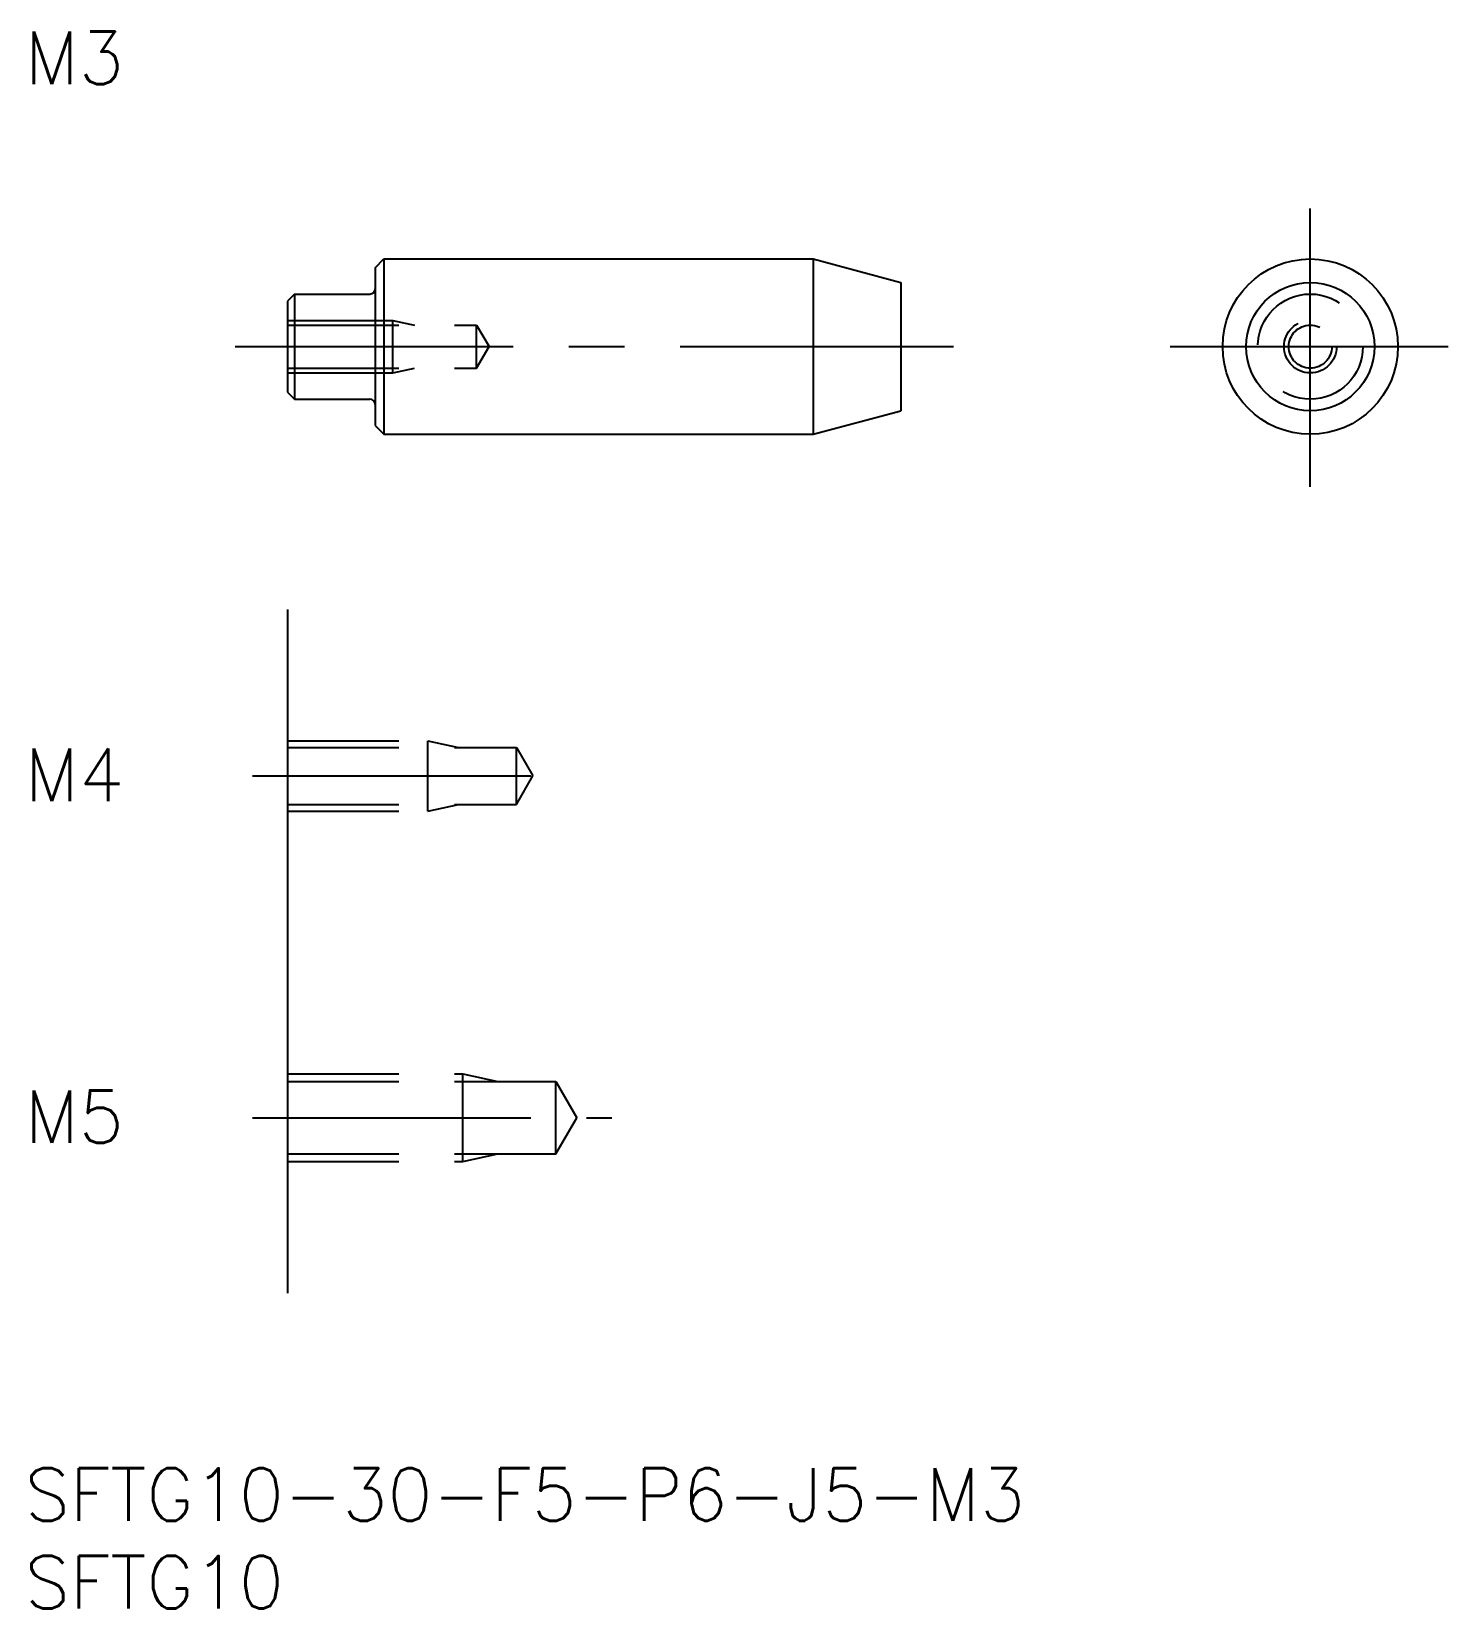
# Model space of a CAD drawing. Extents: x 0.4 to 81.4, y -8 to 82.
import ezdxf

# ---------------------------------------------------------------- set-up
doc = ezdxf.new("R2010")
doc.units = 0
doc.header["$LTSCALE"] = 0.5
doc.linetypes.add('CENTER', pattern=[50.8, 31.75, -6.35, 6.35, -6.35])
doc.linetypes.add('DASHED', pattern=[19.05, 12.7, -6.35])
for name, color, linetype in [('MSM_CENTER', 1, 'CENTER'), ('MSM_CONTINUOUS', 7, 'CONTINUOUS'), ('MSM_DASHED', 4, 'DASHED'), ('MSM_PART_NUMBER', 7, 'CONTINUOUS')]:
    doc.layers.add(name, color=color, linetype=linetype)
doc.styles.get("Standard").update_dxf_attribs({"font": 'txt.shx', "height": 3, "bigfont": 'bigfont.shx'})

# ---------------------------------------------------------------- blocks, each defined once
blk = doc.blocks.new('*U4')
at = {"layer": 'MSM_PART_NUMBER'}
blk.add_text('SFTG10-30-F5-P6-J5-M3', height=3, dxfattribs=at).set_placement((0, -3))
blk = doc.blocks.new('*U5')
at = {"layer": 'MSM_PART_NUMBER'}
blk.add_text('SFTG10', height=3, dxfattribs=at).set_placement((0, -8))
blk = doc.blocks.new('*U6')
at = {"layer": 'MSM_PART_NUMBER'}
blk.add_text('M5', height=3, dxfattribs=at).set_placement((0, 18.561))
blk = doc.blocks.new('*U7')
at = {"layer": 'MSM_PART_NUMBER'}
blk.add_text('M4', height=3, dxfattribs=at).set_placement((0, 38.061))
blk = doc.blocks.new('*U8')
at = {"layer": 'MSM_PART_NUMBER'}
blk.add_text('M3', height=3, dxfattribs=at).set_placement((0, 78.979))

msp = doc.modelspace()

# ---------------------------------------------------------------- linework, layer by layer
at = {"layer": 'MSM_CENTER'}
for p, q in [((73.367, 56), (73.367, 72)), ((12, 64), (53, 64)), ((65.367, 64), (81.367, 64)), ((13, 39.5), (31, 39.5)), ((13, 20), (33.5, 20))]:
    msp.add_line(p, q, dxfattribs=at)
at = {"layer": 'MSM_CONTINUOUS'}
for p, q in [((20, 68.5), (20.5, 69)), ((20, 68.5), (20, 59.5)), ((20.5, 69), (45, 69)), ((20.5, 69), (20.5, 59)), ((45, 69), (45, 59)), ((45, 69), (50, 67.66)), ((50, 67.66), (50, 60.34)), ((15.4, 67), (15, 66.6)), ((15, 66.6), (15, 61.4)), ((15.4, 67), (15.4, 61)), ((15.4, 67), (19.7, 67)), ((15, 61.4), (15.4, 61)), ((15.4, 61), (19.7, 61)), ((45, 59), (50, 60.34)), ((20, 59.5), (20.5, 59)), ((20.5, 59), (45, 59)), ((15, 49), (15, 10))]:
    msp.add_line(p, q, dxfattribs=at)
for radius in [5, 3.66]:
    msp.add_circle((73.367, 64), radius, dxfattribs=at)
for centre, start, end in [((19.7, 67.3), 270, 0), ((19.7, 60.7), 0, 90)]:
    msp.add_arc(centre, 0.3, start, end, dxfattribs=at)
at = {"layer": 'MSM_DASHED'}
for p, q in [((15, 65.5), (21, 65.5)), ((15, 65.229), (25.79, 65.229)), ((21, 65.5), (22.25, 65.229)), ((21, 62.5), (21, 65.5)), ((25.79, 62.77), (25.79, 65.229)), ((25.79, 65.229), (26.5, 64)), ((25.79, 62.77), (26.5, 64)), ((15, 62.77), (25.79, 62.77)), ((15, 62.5), (21, 62.5)), ((21, 62.5), (22.25, 62.77)), ((15, 41.5), (23, 41.5)), ((23, 37.5), (23, 41.5)), ((23, 41.5), (24.75, 41.121)), ((15, 41.121), (28.064, 41.121)), ((28.064, 37.879), (28.064, 41.121)), ((28.064, 41.121), (29, 39.5)), ((28.064, 37.879), (29, 39.5)), ((15, 37.879), (28.064, 37.879)), ((23, 37.5), (24.75, 37.879)), ((15, 37.5), (23, 37.5)), ((15, 22.5), (25, 22.5)), ((25, 17.5), (25, 22.5)), ((25, 22.5), (27, 22.067)), ((15, 22.067), (30.307, 22.067)), ((30.307, 17.933), (30.307, 22.067)), ((30.307, 22.067), (31.5, 20)), ((30.307, 17.933), (31.5, 20)), ((15, 17.933), (30.307, 17.933)), ((15, 17.5), (25, 17.5)), ((25, 17.5), (27, 17.933))]:
    msp.add_line(p, q, dxfattribs=at)
for radius in [3, 1.5, 1.23]:
    msp.add_circle((73.367, 64), radius, dxfattribs=at)

# ---------------------------------------------------------------- block references
at = {"layer": 'MSM_CONTINUOUS'}
for name in ['*U8', '*U7', '*U6', '*U4', '*U5']:
    msp.add_blockref(name, (0, 0), dxfattribs=at)

doc.saveas('drawing.dxf')
